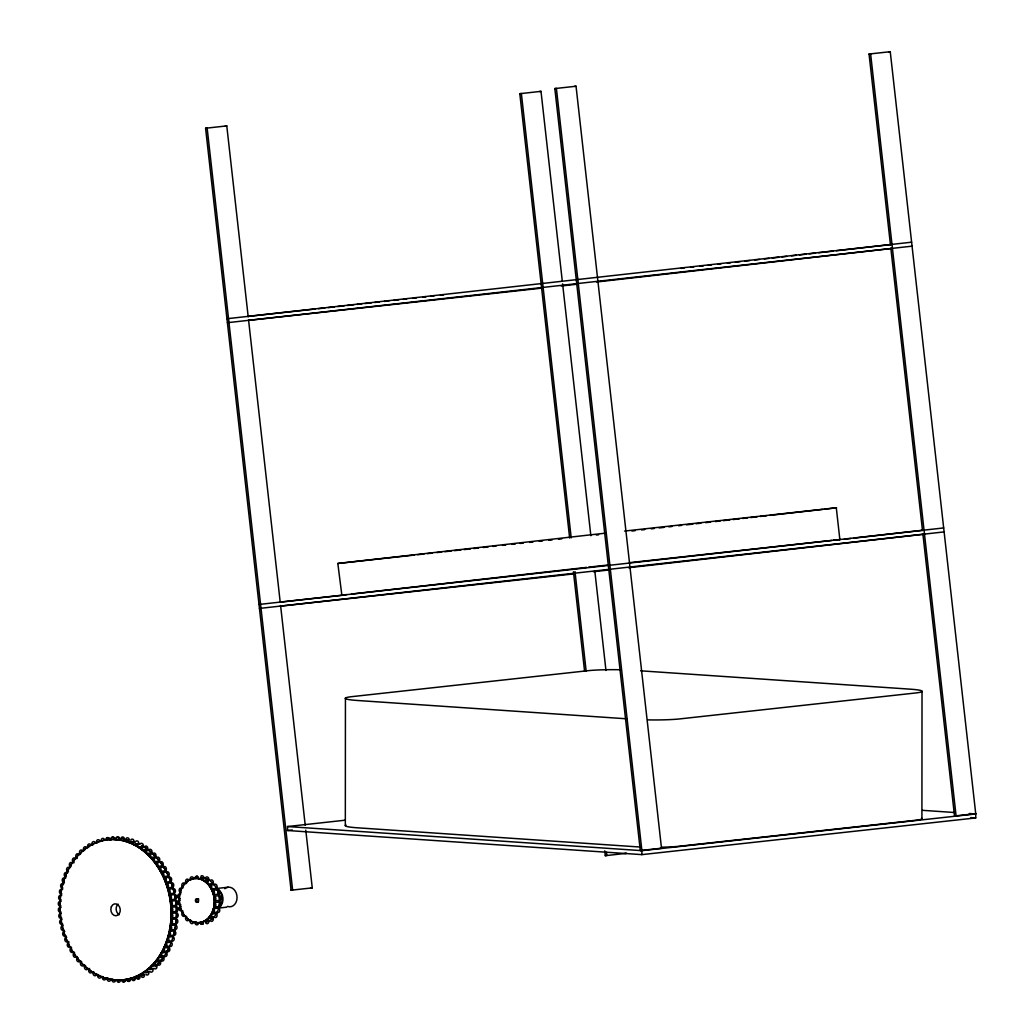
<?xml version="1.0" encoding="UTF-8"?>
<svg xmlns="http://www.w3.org/2000/svg" width="1034" height="1034" viewBox="0 0 1034 1034"><rect width="100%" height="100%" fill="white"/><g stroke="black" fill="none" stroke-linecap="round" stroke-linejoin="round"><path stroke-width="1.5" d="M969.297 813.512L975.734 813.952L975.734 817.933L641.881 854.627L287.517 830.509L287.517 826.541L345.304 820.182M345.33 825.416L345.434 698.105M641.881 854.627L641.881 850.659L975.734 813.952M921.914 818.838L922.018 691.526M341.853 595.17L337.821 563.465L605.304 533.169M341.388 595.209L346.855 594.563M839.272 539.632L840.112 539.528L833.301 540.252M205.585 128.242L207.149 128.061L292.622 890.028L291.058 890.209L205.585 128.242L226.782 125.902L248.199 316.792M225.231 126.083L226.782 125.902M554.831 88.575L556.395 88.394L641.868 850.375L640.304 850.543L554.831 88.575L576.041 86.236L661.501 848.216L659.951 848.384M574.477 86.417L576.041 86.236M569.656 538.042L519.805 93.693L521.369 93.525L571.207 537.874M539.451 91.535L541.002 91.354L562.237 280.653M869.051 54.039L870.615 53.858L956.088 815.826L975.721 813.668L890.248 51.7L869.051 54.039L890.468 244.929M888.697 51.881L890.248 51.7M226.963 318.731L911.626 242.189M680.954 268.388L684.159 268.026M690.57 267.302L693.775 266.927M700.173 266.203L703.379 265.841M708.187 265.299L711.392 264.937M717.803 264.2L720.995 263.838M727.406 263.114L730.611 262.752M735.42 262.197L740.228 261.654M745.023 261.111L749.831 260.568M754.639 260.025L759.447 259.469M764.255 258.927L769.05 258.384M772.256 258.022L778.667 257.285M781.872 256.923L786.68 256.38M791.488 255.837L796.283 255.295M799.489 254.933L805.9 254.196M809.105 253.834L815.516 253.11M818.708 252.748L833.133 251.107M836.338 250.745L890.791 244.554M227.402 322.698L912.066 246.157M561.255 286.004L577.282 284.182M596.502 281.998L891.243 248.522M631.916 531.037L635.122 530.675M641.545 529.951L644.751 529.576M651.174 528.852L654.38 528.49M659.188 527.947L664.009 527.392M668.817 526.849L672.022 526.487M678.446 525.75L681.652 525.388M686.46 524.845L692.883 524.122M696.089 523.747L700.91 523.204M705.718 522.661L710.526 522.105M715.347 521.563L720.155 521.02M723.361 520.658L729.784 519.921M732.99 519.559L739.413 518.835M742.619 518.473L747.427 517.918M750.632 517.556L757.056 516.832M760.261 516.47L766.685 515.733M769.891 515.371L822.831 509.361M824.434 509.18L836.545 507.772L624.536 531.062M259.004 604.463L943.667 527.935M351.625 594.02L586.653 567.369M844.351 539.205L850.762 538.481M853.968 538.119L922.845 530.3M259.456 608.431L944.12 531.903M593.309 571.737L609.323 569.915M628.556 567.731L923.297 534.268M198.683 899.063L197.559 899.166A1.745 1.37 83.7 0 1 197.921 901.661A1.745 1.37 83.7 0 1 195.943 901.881A1.745 1.37 83.7 0 1 195.749 899.373L198.024 899.128A1.745 1.37 83.7 0 1 198.373 901.622A1.745 1.37 83.7 0 1 196.408 901.855A1.745 1.37 83.7 0 1 196.202 899.334M310.704 888.051L312.255 887.87L305.78 830.121M604.735 850.853L605.278 855.674L606.842 855.493L606.48 852.287M956.088 815.826L954.524 816.007L922.858 533.673M624.911 853.515L626.475 853.334L605.278 855.674M974.17 813.848L975.721 813.668M596.308 535.056L598.608 534.798M519.805 93.693L541.002 91.354M247.824 316.43L315.241 309.024M318.446 308.675L324.87 307.964M328.075 307.615L334.499 306.904M337.704 306.555L344.128 305.844M347.334 305.495L353.757 304.784M356.976 304.435L361.784 303.906M364.989 303.557L371.413 302.846M374.631 302.497L379.439 301.967M384.26 301.437L389.068 300.907M393.889 300.377L398.697 299.847M403.518 299.317L406.724 298.968M413.148 298.257L416.353 297.908M422.777 297.197L425.982 296.848M430.803 296.319L434.009 295.97M440.432 295.259L443.638 294.91M248.263 320.398L541.997 288.111M414.44 555.064L342.629 562.948M417.633 554.715L424.043 554.004M427.236 553.655L432.044 553.125M436.852 552.595L441.647 552.066M444.853 551.717L451.251 551.019M454.456 550.657L460.854 549.959M464.059 549.61L470.457 548.899M473.662 548.55L478.471 548.02M483.266 547.49L488.074 546.96M492.869 546.443L496.074 546.081M502.472 545.383L505.678 545.034M512.088 544.323L515.281 543.974M520.089 543.445L523.294 543.096M529.692 542.385L532.898 542.036M539.296 541.338L542.501 540.989M548.899 540.278L552.104 539.929M558.502 539.218L561.708 538.869M588.747 567.136L608.858 564.926M629.706 562.638L831.698 540.433M279.878 602.176L342.474 595.3M280.317 606.144L574.051 573.857M109.552 839.686A2.352 1.848 83.7 0 0 107.458 837.553A2.352 1.848 83.7 0 0 105.882 840.099A26.884 21.132 83.7 0 1 109.552 839.686L111.22 839.505M104.77 840.293A2.352 1.848 83.7 0 0 102.547 838.393A2.352 1.848 83.7 0 0 101.164 841.107A26.884 21.132 83.7 0 1 104.77 840.293L106.89 839.983M116.519 839.556L114.386 839.608A2.352 1.848 83.7 0 0 112.435 837.269A2.352 1.848 83.7 0 0 110.69 839.621L111.685 839.505M101.164 841.107L102.159 841.004M100.065 841.43A2.352 1.848 83.7 0 0 97.726 839.776A2.352 1.848 83.7 0 0 96.537 842.645A26.884 21.132 83.7 0 1 100.065 841.43L101.061 841.314M119.22 840.073A2.352 1.848 83.7 0 0 117.437 837.54A2.352 1.848 83.7 0 0 115.524 839.673A26.884 21.132 83.7 0 1 119.22 840.073L121.56 839.815M96.537 842.645L97.868 842.503M95.477 843.085A2.352 1.848 83.7 0 0 93.047 841.689A2.352 1.848 83.7 0 0 92.065 844.688A26.884 21.132 83.7 0 1 95.477 843.085L96.808 842.93M126.704 840.771L124.041 841.056A2.352 1.848 83.7 0 0 122.426 838.354A2.352 1.848 83.7 0 0 120.358 840.254L121.366 840.151M92.065 844.688L93.073 844.584M130.788 842.348L128.785 842.568A2.352 1.848 83.7 0 0 127.35 839.711A2.352 1.848 83.7 0 0 125.166 841.366L126.161 841.262M91.044 845.243A2.352 1.848 83.7 0 0 88.536 844.119A2.352 1.848 83.7 0 0 87.774 847.234A26.884 21.132 83.7 0 1 91.044 845.243L92.711 845.062M87.774 847.234L88.769 847.117M132.119 842.206L134.123 841.986A2.352 1.848 83.7 0 0 130.672 840.19M136.1 844.313L133.438 844.597A26.884 21.132 83.7 0 0 129.896 843.007L130.891 842.891M84.698 850.142L83.689 850.245A2.352 1.848 83.7 0 1 84.232 847.053A2.352 1.848 83.7 0 1 86.791 847.893L87.787 847.79M136.436 844.274L138.763 844.015A2.352 1.848 83.7 0 0 137.612 841.056A2.352 1.848 83.7 0 0 135.273 842.219M139.991 844.196A2.352 1.848 83.7 0 1 143.274 846.536L137.949 847.117A26.884 21.132 83.7 0 0 134.51 845.153L135.842 844.998M80.846 853.606L79.851 853.722A2.352 1.848 83.7 0 1 80.161 850.452A2.352 1.848 83.7 0 1 82.772 851.021L83.767 850.917M287.517 830.509L292.325 829.979M142.976 847.35L144.321 847.195A2.352 1.848 83.7 0 1 146.802 846.342A2.352 1.848 83.7 0 1 147.616 849.534L142.291 850.116A26.884 21.132 83.7 0 0 138.983 847.79L139.991 847.673M77.279 857.509L76.283 857.613A2.352 1.848 83.7 0 1 76.374 854.317A2.352 1.848 83.7 0 1 78.985 854.601L79.993 854.485M147.28 850.452L148.612 850.31A2.352 1.848 83.7 0 1 151.158 849.728A2.352 1.848 83.7 0 1 151.752 852.985L146.427 853.567A26.884 21.132 83.7 0 0 143.287 850.892L144.282 850.788M74.009 861.8L73.013 861.904A2.352 1.848 83.7 0 1 72.871 858.595A2.352 1.848 83.7 0 1 75.482 858.595L77.149 858.414M152.799 853.709A2.352 1.848 83.7 0 1 155.358 853.645A2.352 1.848 83.7 0 1 155.656 856.863L150.331 857.457A26.884 21.132 83.7 0 0 147.371 854.446L152.36 853.903M71.075 866.453L70.066 866.57A2.352 1.848 83.7 0 1 69.705 863.274A2.352 1.848 83.7 0 1 72.29 862.976L73.957 862.795M156.535 857.845A2.352 1.848 83.7 0 1 159.158 857.832A2.352 1.848 83.7 0 1 159.301 861.141L153.963 861.736A26.884 21.132 83.7 0 0 151.21 858.427L155.875 857.91M68.464 871.442L67.469 871.559A2.352 1.848 83.7 0 1 66.874 868.289A2.352 1.848 83.7 0 1 69.42 867.72L70.428 867.604M154.777 862.795L160.115 862.214A2.352 1.848 83.7 0 1 162.726 862.485A2.352 1.848 83.7 0 1 162.648 865.794L157.31 866.376A26.884 21.132 83.7 0 0 154.777 862.795A2.352 1.848 83.7 0 1 157.401 863.08A2.352 1.848 83.7 0 1 157.31 866.376M66.241 876.729L65.232 876.832A2.352 1.848 83.7 0 1 64.418 873.64A2.352 1.848 83.7 0 1 66.913 872.774L67.908 872.657M158.06 867.526L163.385 866.931A2.352 1.848 83.7 0 1 165.983 867.5A2.352 1.848 83.7 0 1 165.673 870.77L160.348 871.352A26.884 21.132 83.7 0 0 158.06 867.526A2.352 1.848 83.7 0 1 160.658 868.095A2.352 1.848 83.7 0 1 160.348 871.352M64.392 882.248L63.384 882.364A2.352 1.848 83.7 0 1 62.363 879.249A2.352 1.848 83.7 0 1 64.767 878.112L65.762 878.008M161.007 872.567L166.332 871.985A2.352 1.848 83.7 0 1 168.904 872.838A2.352 1.848 83.7 0 1 168.361 876.031L163.036 876.625A26.884 21.132 83.7 0 0 161.007 872.567A2.352 1.848 83.7 0 1 163.566 873.42A2.352 1.848 83.7 0 1 163.036 876.625M62.932 887.986L61.937 888.103A2.352 1.848 83.7 0 1 60.696 885.104A2.352 1.848 83.7 0 1 63.009 883.695L64.005 883.592M163.618 877.892L168.943 877.31A2.352 1.848 83.7 0 1 171.45 878.435A2.352 1.848 83.7 0 1 170.688 881.55L165.362 882.144A26.884 21.132 83.7 0 0 163.618 877.892A2.352 1.848 83.7 0 1 166.112 879.029A2.352 1.848 83.7 0 1 165.362 882.144M61.885 893.893L60.89 894.009A2.352 1.848 83.7 0 1 59.455 891.14A2.352 1.848 83.7 0 1 61.652 889.473L62.647 889.369M193.694 878.629A2.352 1.848 83.7 0 0 191.393 876.897A2.352 1.848 83.7 0 0 190.14 879.714A26.884 21.132 83.7 0 1 193.694 878.629L196.021 878.383M190.14 879.714L191.135 879.598M198.67 878.745A2.352 1.848 83.7 0 0 196.822 876.276A2.352 1.848 83.7 0 0 194.961 878.486A26.884 21.132 83.7 0 1 198.67 878.745L200.997 878.486M201.992 878.383L203.995 878.163A2.352 1.848 83.7 0 0 200.842 876.289M186.857 882.506L185.862 882.622A2.352 1.848 83.7 0 1 186.417 879.43A2.352 1.848 83.7 0 1 188.976 880.309L190.644 880.115M205.262 878.473A2.352 1.848 83.7 0 1 207.563 877.039A2.352 1.848 83.7 0 1 208.816 880.037L203.491 880.619A26.884 21.132 83.7 0 0 199.937 879.055L201.268 878.913M165.854 883.475L171.179 882.881A2.352 1.848 83.7 0 1 173.609 884.277A2.352 1.848 83.7 0 1 172.639 887.288L167.301 887.87A26.884 21.132 83.7 0 0 165.854 883.475A2.352 1.848 83.7 0 1 168.283 884.871A2.352 1.848 83.7 0 1 167.301 887.87M61.264 899.916L60.256 900.032A2.352 1.848 83.7 0 1 58.641 897.318A2.352 1.848 83.7 0 1 60.709 895.405L61.704 895.302M183.457 886.875L182.462 886.991A2.352 1.848 83.7 0 1 182.281 883.669A2.352 1.848 83.7 0 1 184.892 883.618L186.547 883.437M210.186 880.464A2.352 1.848 83.7 0 1 213.094 883.527L207.769 884.109A26.884 21.132 83.7 0 0 204.654 881.369L208.312 880.968M167.702 889.24L173.04 888.658A2.352 1.848 83.7 0 1 175.366 890.313A2.352 1.848 83.7 0 1 174.19 893.182L168.852 893.764A26.884 21.132 83.7 0 0 167.702 889.24A2.352 1.848 83.7 0 1 170.041 890.894A2.352 1.848 83.7 0 1 168.852 893.764M61.045 906.017L60.05 906.12A2.352 1.848 83.7 0 1 58.266 903.587A2.352 1.848 83.7 0 1 60.179 901.454L61.174 901.351M181.221 892.342L180.226 892.445A2.352 1.848 83.7 0 1 179.309 889.292A2.352 1.848 83.7 0 1 181.764 888.296L182.76 888.193M208.726 885.233L214.064 884.652A2.352 1.848 83.7 0 1 216.675 885.065A2.352 1.848 83.7 0 1 216.481 888.348L211.156 888.943A26.884 21.132 83.7 0 0 208.726 885.233A2.352 1.848 83.7 0 1 211.35 885.647A2.352 1.848 83.7 0 1 211.156 888.943M216.016 888.555L228.204 887.211M211.841 890.352L217.179 889.757A2.352 1.848 83.7 0 1 219.622 891.088A2.352 1.848 83.7 0 1 218.704 894.126L213.379 894.707A26.884 21.132 83.7 0 0 211.841 890.352A2.352 1.848 83.7 0 1 214.297 891.67A2.352 1.848 83.7 0 1 213.379 894.707M169.162 895.173L174.5 894.591A2.352 1.848 83.7 0 1 176.724 896.478A2.352 1.848 83.7 0 1 175.341 899.205L170.003 899.787A26.884 21.132 83.7 0 0 169.162 895.173A2.352 1.848 83.7 0 1 171.385 897.073A2.352 1.848 83.7 0 1 170.003 899.787M180.33 898.468L179.334 898.572A2.352 1.848 83.7 0 1 177.758 895.819A2.352 1.848 83.7 0 1 179.864 893.983L180.86 893.867M61.264 912.143L60.269 912.246A2.352 1.848 83.7 0 1 58.318 909.907A2.352 1.848 83.7 0 1 60.062 907.568L61.058 907.451M213.741 896.284L219.066 895.702A2.352 1.848 83.7 0 1 221.16 897.822A2.352 1.848 83.7 0 1 219.596 900.368L214.258 900.95A26.884 21.132 83.7 0 0 213.741 896.284A2.352 1.848 83.7 0 1 215.835 898.404A2.352 1.848 83.7 0 1 214.258 900.95M180.33 900.084L179.334 900.187A2.352 1.848 83.7 0 0 177.758 902.734A2.352 1.848 83.7 0 1 176.064 905.293L170.739 905.887A26.884 21.132 83.7 0 0 170.222 901.221L175.547 900.627A2.352 1.848 83.7 0 1 177.641 902.76A2.352 1.848 83.7 0 0 179.851 904.853L180.847 904.75M61.898 918.244L60.903 918.36A2.352 1.848 83.7 0 1 58.809 916.227A2.352 1.848 83.7 0 1 60.373 913.694L61.381 913.578M195.736 899.373L197.21 899.231M640.304 850.543L661.501 848.216M291.058 890.209L312.255 887.87M196.99 902.307L198.114 902.204M170.856 907.322L176.181 906.74A2.352 1.848 83.7 0 1 178.132 909.08A2.352 1.848 83.7 0 1 176.387 911.419L171.049 912.001A26.884 21.132 83.7 0 0 170.856 907.322A2.352 1.848 83.7 0 1 172.807 909.661A2.352 1.848 83.7 0 1 171.049 912.001M182.747 910.683L181.751 910.799A2.352 1.848 83.7 0 1 179.296 909.468A2.352 1.848 83.7 0 1 180.213 906.43L181.208 906.327M214.258 902.566L219.596 901.984A2.352 1.848 83.7 0 1 221.16 904.737A2.352 1.848 83.7 0 1 219.066 906.572L213.728 907.167A26.884 21.132 83.7 0 0 214.258 902.566A2.352 1.848 83.7 0 1 215.835 905.319A2.352 1.848 83.7 0 1 213.728 907.167M62.945 924.28L61.95 924.396A2.352 1.848 83.7 0 1 59.726 922.496A2.352 1.848 83.7 0 1 61.109 919.782L62.105 919.678M219.402 907.981L226.756 907.18M171.062 913.449L176.4 912.867A2.352 1.848 83.7 0 1 178.184 915.4A2.352 1.848 83.7 0 1 176.271 917.533L170.946 918.114A26.884 21.132 83.7 0 0 171.062 913.449A2.352 1.848 83.7 0 1 172.859 915.982A2.352 1.848 83.7 0 1 170.946 918.114M185.862 915.788L184.866 915.904A2.352 1.848 83.7 0 1 182.255 915.491A2.352 1.848 83.7 0 1 182.436 912.208L183.445 912.091M213.366 908.692L218.704 908.098A2.352 1.848 83.7 0 1 219.609 911.264A2.352 1.848 83.7 0 1 217.153 912.259L211.828 912.841A26.884 21.132 83.7 0 0 213.366 908.692A2.352 1.848 83.7 0 1 214.284 911.846A2.352 1.848 83.7 0 1 211.828 912.841M64.405 930.212L63.41 930.329A2.352 1.848 83.7 0 1 61.071 928.674A2.352 1.848 83.7 0 1 62.26 925.805L63.255 925.689M189.946 919.653L188.938 919.769A2.352 1.848 83.7 0 1 186.378 920.299A2.352 1.848 83.7 0 1 185.823 917.029L186.831 916.912M211.13 914.159A2.352 1.848 83.7 0 1 211.324 917.468A2.352 1.848 83.7 0 1 208.7 917.52A26.884 21.132 83.7 0 0 211.13 914.159L216.468 913.565A2.352 1.848 83.7 0 1 216.649 916.874A2.352 1.848 83.7 0 1 214.038 916.938L211.375 917.236M170.856 919.549L176.181 918.955A2.352 1.848 83.7 0 1 177.809 921.669A2.352 1.848 83.7 0 1 175.741 923.569L170.416 924.163A26.884 21.132 83.7 0 0 170.856 919.549A2.352 1.848 83.7 0 1 172.471 922.25A2.352 1.848 83.7 0 1 170.416 924.163M66.266 935.99L65.271 936.093A2.352 1.848 83.7 0 1 62.841 934.71A2.352 1.848 83.7 0 1 63.811 931.699L64.806 931.595M208.7 917.52L209.708 917.416M195.995 921.824L193.655 922.082A2.352 1.848 83.7 0 1 191.355 923.504A2.352 1.848 83.7 0 1 190.101 920.519L191.109 920.415M207.731 918.515A2.352 1.848 83.7 0 1 207.175 921.708A2.352 1.848 83.7 0 1 204.616 920.829A26.884 21.132 83.7 0 0 207.731 918.515L213.069 917.934A2.352 1.848 83.7 0 1 210.29 920.764M204.616 920.829L205.624 920.725M201.229 922.354L198.631 922.651A2.352 1.848 83.7 0 1 196.783 924.861A2.352 1.848 83.7 0 1 194.922 922.393L195.93 922.289M203.452 921.423A2.352 1.848 83.7 0 1 202.199 924.241A2.352 1.848 83.7 0 1 199.898 922.509A26.884 21.132 83.7 0 0 203.452 921.423L208.778 920.842A2.352 1.848 83.7 0 1 205.663 922.91M170.222 925.572L175.56 924.978A2.352 1.848 83.7 0 1 176.995 927.847A2.352 1.848 83.7 0 1 174.798 929.501L169.46 930.096A26.884 21.132 83.7 0 0 170.222 925.572A2.352 1.848 83.7 0 1 171.657 928.429A2.352 1.848 83.7 0 1 169.46 930.096M68.839 941.522L67.507 941.677A2.352 1.848 83.7 0 1 65 940.539A2.352 1.848 83.7 0 1 65.762 937.424L66.758 937.321M169.188 931.466L174.513 930.884A2.352 1.848 83.7 0 1 175.741 933.883A2.352 1.848 83.7 0 1 173.441 935.292L168.103 935.873A26.884 21.132 83.7 0 0 169.188 931.466A2.352 1.848 83.7 0 1 170.416 934.465A2.352 1.848 83.7 0 1 168.103 935.873M71.113 946.898L70.105 947.002A2.352 1.848 83.7 0 1 67.546 946.149A2.352 1.848 83.7 0 1 68.089 942.943L69.084 942.84M167.728 937.205L173.066 936.623A2.352 1.848 83.7 0 1 174.087 939.738A2.352 1.848 83.7 0 1 171.683 940.875L166.345 941.457A26.884 21.132 83.7 0 0 167.728 937.205A2.352 1.848 83.7 0 1 168.762 940.32A2.352 1.848 83.7 0 1 166.345 941.457M74.06 951.939L73.065 952.056A2.352 1.848 83.7 0 1 70.454 951.474A2.352 1.848 83.7 0 1 70.777 948.217L71.773 948.113M165.879 942.737L171.205 942.155A2.352 1.848 83.7 0 1 172.019 945.347A2.352 1.848 83.7 0 1 169.537 946.213L164.199 946.795A26.884 21.132 83.7 0 0 165.879 942.737A2.352 1.848 83.7 0 1 166.694 945.929A2.352 1.848 83.7 0 1 164.199 946.795M77.33 956.67L76.335 956.773A2.352 1.848 83.7 0 1 73.711 956.489A2.352 1.848 83.7 0 1 73.802 953.193L74.797 953.077M163.643 948.01L168.981 947.428A2.352 1.848 83.7 0 1 169.576 950.685A2.352 1.848 83.7 0 1 167.017 951.267L161.692 951.862A26.884 21.132 83.7 0 0 163.643 948.01A2.352 1.848 83.7 0 1 164.238 951.28A2.352 1.848 83.7 0 1 161.692 951.862M80.91 961.038L79.902 961.142A2.352 1.848 83.7 0 1 77.291 961.155A2.352 1.848 83.7 0 1 77.149 957.833L78.145 957.73M161.046 952.999L166.371 952.417A2.352 1.848 83.7 0 1 166.745 955.713A2.352 1.848 83.7 0 1 164.16 956.011L158.822 956.592A26.884 21.132 83.7 0 0 161.046 952.999A2.352 1.848 83.7 0 1 161.42 956.295A2.352 1.848 83.7 0 1 158.822 956.592M84.749 965.006L83.754 965.123A2.352 1.848 83.7 0 1 81.156 965.42A2.352 1.848 83.7 0 1 80.781 962.111L81.789 962.008M158.099 957.665A2.352 1.848 83.7 0 1 158.241 960.974A2.352 1.848 83.7 0 1 155.63 960.974A26.884 21.132 83.7 0 0 158.099 957.665L163.437 957.07A2.352 1.848 83.7 0 1 163.579 960.392A2.352 1.848 83.7 0 1 160.955 960.392L158.629 960.651M89.506 968.496L87.838 968.677A2.352 1.848 83.7 0 1 85.279 969.259A2.352 1.848 83.7 0 1 84.685 966.002L85.693 965.885M155.63 960.974L156.625 960.87M154.829 961.956A2.352 1.848 83.7 0 1 154.751 965.252A2.352 1.848 83.7 0 1 152.127 964.968A26.884 21.132 83.7 0 0 154.829 961.956L160.167 961.374A2.352 1.848 83.7 0 1 160.076 964.67A2.352 1.848 83.7 0 1 157.465 964.386L156.793 964.464M93.461 971.637L92.129 971.779A2.352 1.848 83.7 0 1 89.648 972.645A2.352 1.848 83.7 0 1 88.834 969.453L89.829 969.336M152.127 964.968L153.459 964.825M155.462 964.606L156.457 964.489M151.261 965.846A2.352 1.848 83.7 0 1 150.951 969.116A2.352 1.848 83.7 0 1 148.353 968.548A26.884 21.132 83.7 0 0 151.261 965.846L156.599 965.265A2.352 1.848 83.7 0 1 153.911 968.289M97.61 974.312L96.601 974.416A2.352 1.848 83.7 0 1 94.197 975.553A2.352 1.848 83.7 0 1 93.176 972.451L94.172 972.335M148.353 968.548L149.348 968.431M147.423 969.323A2.352 1.848 83.7 0 1 146.88 972.529A2.352 1.848 83.7 0 1 144.321 971.676A26.884 21.132 83.7 0 0 147.423 969.323L149.426 969.104M150.421 968.987L152.761 968.742A2.352 1.848 83.7 0 1 149.865 971.43M102.224 976.458L101.229 976.561A2.352 1.848 83.7 0 1 98.915 977.97A2.352 1.848 83.7 0 1 97.687 974.972L98.682 974.855M144.321 971.676L145.329 971.559M107.95 977.983L105.959 978.203A2.352 1.848 83.7 0 1 103.762 979.857A2.352 1.848 83.7 0 1 102.327 977.001L103.335 976.884M143.338 972.335A2.352 1.848 83.7 0 1 142.576 975.45A2.352 1.848 83.7 0 1 140.081 974.325A26.884 21.132 83.7 0 0 143.338 972.335L145.342 972.115M147.345 971.895L148.676 971.753A2.352 1.848 83.7 0 1 145.988 974.597M140.081 974.325L141.076 974.222M139.047 974.881A2.352 1.848 83.7 0 1 138.078 977.88A2.352 1.848 83.7 0 1 135.648 976.484A26.884 21.132 83.7 0 0 139.047 974.881L142.046 974.545M112.086 979.172L110.754 979.314A2.352 1.848 83.7 0 1 108.699 981.214A2.352 1.848 83.7 0 1 107.084 978.513L108.079 978.397M135.648 976.484L136.979 976.342M134.575 976.923A2.352 1.848 83.7 0 1 133.386 979.793A2.352 1.848 83.7 0 1 131.06 978.151A26.884 21.132 83.7 0 0 134.575 976.923L136.902 976.665M117.734 979.857L115.588 979.896A2.352 1.848 83.7 0 1 113.688 982.029A2.352 1.848 83.7 0 1 111.892 979.495L113.223 979.353M131.06 978.151L132.055 978.035M129.961 978.461A2.352 1.848 83.7 0 1 128.578 981.176A2.352 1.848 83.7 0 1 126.355 979.276A26.884 21.132 83.7 0 0 129.961 978.461L131.951 978.242M120.435 979.948A2.352 1.848 83.7 0 1 118.677 982.3A2.352 1.848 83.7 0 1 116.739 979.961A26.884 21.132 83.7 0 0 120.435 979.948L122.426 979.728M125.23 979.469A2.352 1.848 83.7 0 1 123.666 982.016A2.352 1.848 83.7 0 1 121.56 979.883A26.884 21.132 83.7 0 0 125.23 979.469L127.686 979.133M121.56 979.883L122.568 979.78M341.414 563.091L337.821 563.465M640.653 670.82L909.791 689.135A31.951 2.753 0 0 1 915.349 693.013L679.687 718.914A31.951 2.753 0 0 1 647.723 719.884M626.798 718.811L357.661 700.496A31.951 2.753 0 0 1 352.103 696.619L587.764 670.717A31.951 2.753 0 0 1 619.728 669.735M922.586 810.333L954.796 812.53M970.9 817.61L975.734 817.933M287.517 826.541L641.881 850.659M890.83 248.134L922.496 530.468M836.299 507.797L839.854 539.541M562.599 283.859L590.853 535.715M594.808 571.001L605.963 670.459M574.994 571.556L586.149 671.014M573.431 571.737L584.585 671.195M248.561 319.997L280.227 602.331M280.589 605.536L305.237 825.313M345.976 825.042A31.951 2.753 0 0 0 357.557 827.807L634.747 846.678A31.951 2.753 0 0 0 640.847 847.001M661.838 847.208A31.951 2.753 0 0 0 679.584 846.226L915.245 820.324A31.951 2.753 0 0 0 921.578 818.191M216.843 888.865A10.146 7.975 83.7 0 1 222.905 897.667A10.146 7.975 83.7 0 1 218.95 907.619M217.36 890.106A9.164 7.199 83.7 0 1 222.181 898.223A9.164 7.199 83.7 0 1 218.562 906.74M224.792 888.71A9.836 7.729 83.7 0 1 236.915 895.638A9.836 7.729 83.7 0 1 227.493 906.404M203.271 923.827A2.352 1.848 83.7 0 1 201.1 923.827M198.631 922.651A26.884 21.132 83.7 0 1 194.922 922.393M202.147 877.931A26.884 21.132 83.7 0 1 203.995 878.163M182.462 886.991A26.884 21.132 83.7 0 1 184.892 883.618M180.226 892.445A26.884 21.132 83.7 0 1 181.764 888.296M219.066 895.702A26.884 21.132 83.7 0 1 219.596 900.368M214.064 884.652A26.884 21.132 83.7 0 1 216.481 888.348M179.851 904.853A26.884 21.132 83.7 0 1 179.334 900.187M219.596 901.984A26.884 21.132 83.7 0 1 219.066 906.572M217.179 889.757A26.884 21.132 83.7 0 1 218.704 894.126M179.334 898.572A26.884 21.132 83.7 0 1 179.864 893.983M193.655 922.082A26.884 21.132 83.7 0 1 190.101 920.519M213.069 917.934A26.884 21.132 83.7 0 1 212.125 918.735M195.62 877.362A2.352 1.848 83.7 0 1 197.597 876.315M216.468 913.565A26.884 21.132 83.7 0 1 214.038 916.938M181.751 910.799A26.884 21.132 83.7 0 1 180.213 906.43M188.938 919.769A26.884 21.132 83.7 0 1 185.823 917.029M218.704 908.098A26.884 21.132 83.7 0 1 217.153 912.259M207.511 879.352A26.884 21.132 83.7 0 1 208.816 880.037M199.937 879.055A2.352 1.848 83.7 0 1 202.237 877.633A2.352 1.848 83.7 0 1 203.491 880.619M185.862 882.622A26.884 21.132 83.7 0 1 188.976 880.309M208.778 920.842A26.884 21.132 83.7 0 1 207.692 921.268M210.393 881.084A26.884 21.132 83.7 0 1 213.094 883.527M204.654 881.369A2.352 1.848 83.7 0 1 207.214 880.839A2.352 1.848 83.7 0 1 207.769 884.109M184.866 915.904A26.884 21.132 83.7 0 1 182.436 912.208M202.845 877.905A22.231 17.475 83.7 0 1 209.553 880.412M212.655 882.971A22.231 17.475 83.7 0 1 214.038 884.522M216.403 888.09A22.231 17.475 83.7 0 1 218.691 908.382M217.166 912.376A22.231 17.475 83.7 0 1 216.158 914.211M213.702 917.404A22.231 17.475 83.7 0 1 207.718 921.346M175.547 900.627A26.884 21.132 83.7 0 1 176.064 905.293M170.222 901.221A2.352 1.848 83.7 0 1 172.316 903.341A2.352 1.848 83.7 0 1 170.739 905.887M174.5 894.591A26.884 21.132 83.7 0 1 175.341 899.205M173.04 888.658A26.884 21.132 83.7 0 1 174.19 893.182M171.179 882.881A26.884 21.132 83.7 0 1 172.639 887.288M168.943 877.31A26.884 21.132 83.7 0 1 170.688 881.55M166.332 871.985A26.884 21.132 83.7 0 1 168.361 876.031M163.385 866.931A26.884 21.132 83.7 0 1 165.673 870.77M160.115 862.214A26.884 21.132 83.7 0 1 162.648 865.794M156.729 858.026A26.884 21.132 83.7 0 1 159.301 861.141M151.21 858.427A2.352 1.848 83.7 0 1 153.82 858.427A2.352 1.848 83.7 0 1 153.963 861.736M153.278 854.381A26.884 21.132 83.7 0 1 155.656 856.863M147.371 854.446A2.352 1.848 83.7 0 1 149.956 854.149A2.352 1.848 83.7 0 1 150.331 857.457M148.612 850.31A26.884 21.132 83.7 0 1 151.752 852.985M143.287 850.892A2.352 1.848 83.7 0 1 145.833 850.31A2.352 1.848 83.7 0 1 146.427 853.567M144.321 847.195A26.884 21.132 83.7 0 1 147.616 849.534M138.983 847.79A2.352 1.848 83.7 0 1 141.477 846.924A2.352 1.848 83.7 0 1 142.291 850.116M142.02 845.709A26.884 21.132 83.7 0 1 143.274 846.536M134.51 845.153A2.352 1.848 83.7 0 1 136.915 844.015A2.352 1.848 83.7 0 1 137.949 847.117M137.677 843.434A26.884 21.132 83.7 0 1 138.763 844.015M129.896 843.007A2.352 1.848 83.7 0 1 132.197 841.598A2.352 1.848 83.7 0 1 133.438 844.597M132.998 841.521A26.884 21.132 83.7 0 1 134.123 841.986M125.166 841.366A26.884 21.132 83.7 0 1 128.785 842.568M125.825 839.052A2.352 1.848 83.7 0 1 129.379 840.047M120.358 840.254A26.884 21.132 83.7 0 1 124.041 841.056M121.081 838.031A2.352 1.848 83.7 0 1 124.532 839.052M116.17 837.954A2.352 1.848 83.7 0 1 119.543 838.16M110.69 839.621A26.884 21.132 83.7 0 1 114.386 839.608M111.465 837.992A2.352 1.848 83.7 0 1 114.554 838.044M106.554 839.194A2.352 1.848 83.7 0 1 106.954 838.406M107.394 838.005A2.352 1.848 83.7 0 1 109.1 838.07M83.689 850.245A26.884 21.132 83.7 0 1 86.791 847.893M79.851 853.722A26.884 21.132 83.7 0 1 82.772 851.021M76.283 857.613A26.884 21.132 83.7 0 1 78.985 854.601M73.013 861.904A26.884 21.132 83.7 0 1 75.482 858.595M70.066 866.57A26.884 21.132 83.7 0 1 72.29 862.976M67.469 871.559A26.884 21.132 83.7 0 1 69.42 867.72M65.232 876.832A26.884 21.132 83.7 0 1 66.913 872.774M63.384 882.364A26.884 21.132 83.7 0 1 64.767 878.112M61.937 888.103A26.884 21.132 83.7 0 1 63.009 883.695M60.89 894.009A26.884 21.132 83.7 0 1 61.652 889.473M60.256 900.032A26.884 21.132 83.7 0 1 60.709 895.405M60.05 906.12A26.884 21.132 83.7 0 1 60.179 901.454M60.269 912.246A26.884 21.132 83.7 0 1 60.062 907.568M60.903 918.36A26.884 21.132 83.7 0 1 60.373 913.694M61.95 924.396A26.884 21.132 83.7 0 1 61.109 919.782M63.41 930.329A26.884 21.132 83.7 0 1 62.26 925.805M65.271 936.093A26.884 21.132 83.7 0 1 63.811 931.699M67.507 941.677A26.884 21.132 83.7 0 1 65.762 937.424M70.105 947.002A26.884 21.132 83.7 0 1 68.089 942.943M73.065 952.056A26.884 21.132 83.7 0 1 70.777 948.217M76.335 956.773A26.884 21.132 83.7 0 1 73.802 953.193M79.902 961.142A26.884 21.132 83.7 0 1 77.149 957.833M83.754 965.123A26.884 21.132 83.7 0 1 80.781 962.111M87.838 968.677A26.884 21.132 83.7 0 1 84.685 966.002M92.129 971.779A26.884 21.132 83.7 0 1 88.834 969.453M96.601 974.416A26.884 21.132 83.7 0 1 93.176 972.451M101.229 976.561A26.884 21.132 83.7 0 1 97.687 974.972M105.959 978.203A26.884 21.132 83.7 0 1 102.327 977.001M110.754 979.314A26.884 21.132 83.7 0 1 107.084 978.513M118.328 981.214A2.352 1.848 83.7 0 1 117.863 980.801M115.588 979.896A26.884 21.132 83.7 0 1 111.892 979.495M123.498 981.628A2.352 1.848 83.7 0 1 122.426 980.659M125.411 980.839A2.352 1.848 83.7 0 1 124.519 981.628M130.09 980.775A2.352 1.848 83.7 0 1 127.466 980.723M135.312 978.746A2.352 1.848 83.7 0 1 132.081 979.715M139.952 976.548A2.352 1.848 83.7 0 1 136.992 978.694M144.437 974.493A2.352 1.848 83.7 0 1 141.361 976.652M143.972 974.532A26.884 21.132 83.7 0 1 143.338 974.881M148.676 971.753A26.884 21.132 83.7 0 1 147.487 972.58M152.761 968.742A26.884 21.132 83.7 0 1 151.83 969.543M156.599 965.265A26.884 21.132 83.7 0 1 155.733 966.183M160.167 961.374A26.884 21.132 83.7 0 1 157.465 964.386M163.437 957.07A26.884 21.132 83.7 0 1 160.955 960.392M166.371 952.417A26.884 21.132 83.7 0 1 165.608 953.826M168.981 947.428A26.884 21.132 83.7 0 1 167.017 951.267M171.205 942.155A26.884 21.132 83.7 0 1 169.537 946.213M173.066 936.623A26.884 21.132 83.7 0 1 171.683 940.875M174.513 930.884A26.884 21.132 83.7 0 1 173.441 935.292M175.56 924.978A26.884 21.132 83.7 0 1 174.798 929.501M176.181 918.955A26.884 21.132 83.7 0 1 175.741 923.569M176.4 912.867A26.884 21.132 83.7 0 1 176.271 917.533M176.181 906.74A26.884 21.132 83.7 0 1 176.387 911.419M119.337 914.728A5.984 4.705 83.7 0 1 116.209 909.726A5.984 4.705 83.7 0 1 118.147 904.155M141.852 845.489A70.558 55.448 83.7 0 1 172.652 938.471M169.757 946.097A70.558 55.448 83.7 0 1 155.436 966.609M181.17 889.46A22.231 17.475 83.7 0 0 197.701 922.755A22.231 17.475 83.7 0 0 211.505 889.499A22.231 17.475 83.7 0 0 181.17 889.46M111.349 906.792A5.984 4.705 83.7 0 0 115.808 915.762A5.984 4.705 83.7 0 0 119.517 906.805A5.984 4.705 83.7 0 0 111.349 906.792M65.982 874.531A70.558 55.448 83.7 0 0 118.445 980.18A70.558 55.448 83.7 0 0 162.248 874.648A70.558 55.448 83.7 0 0 65.982 874.531"/></g></svg>
